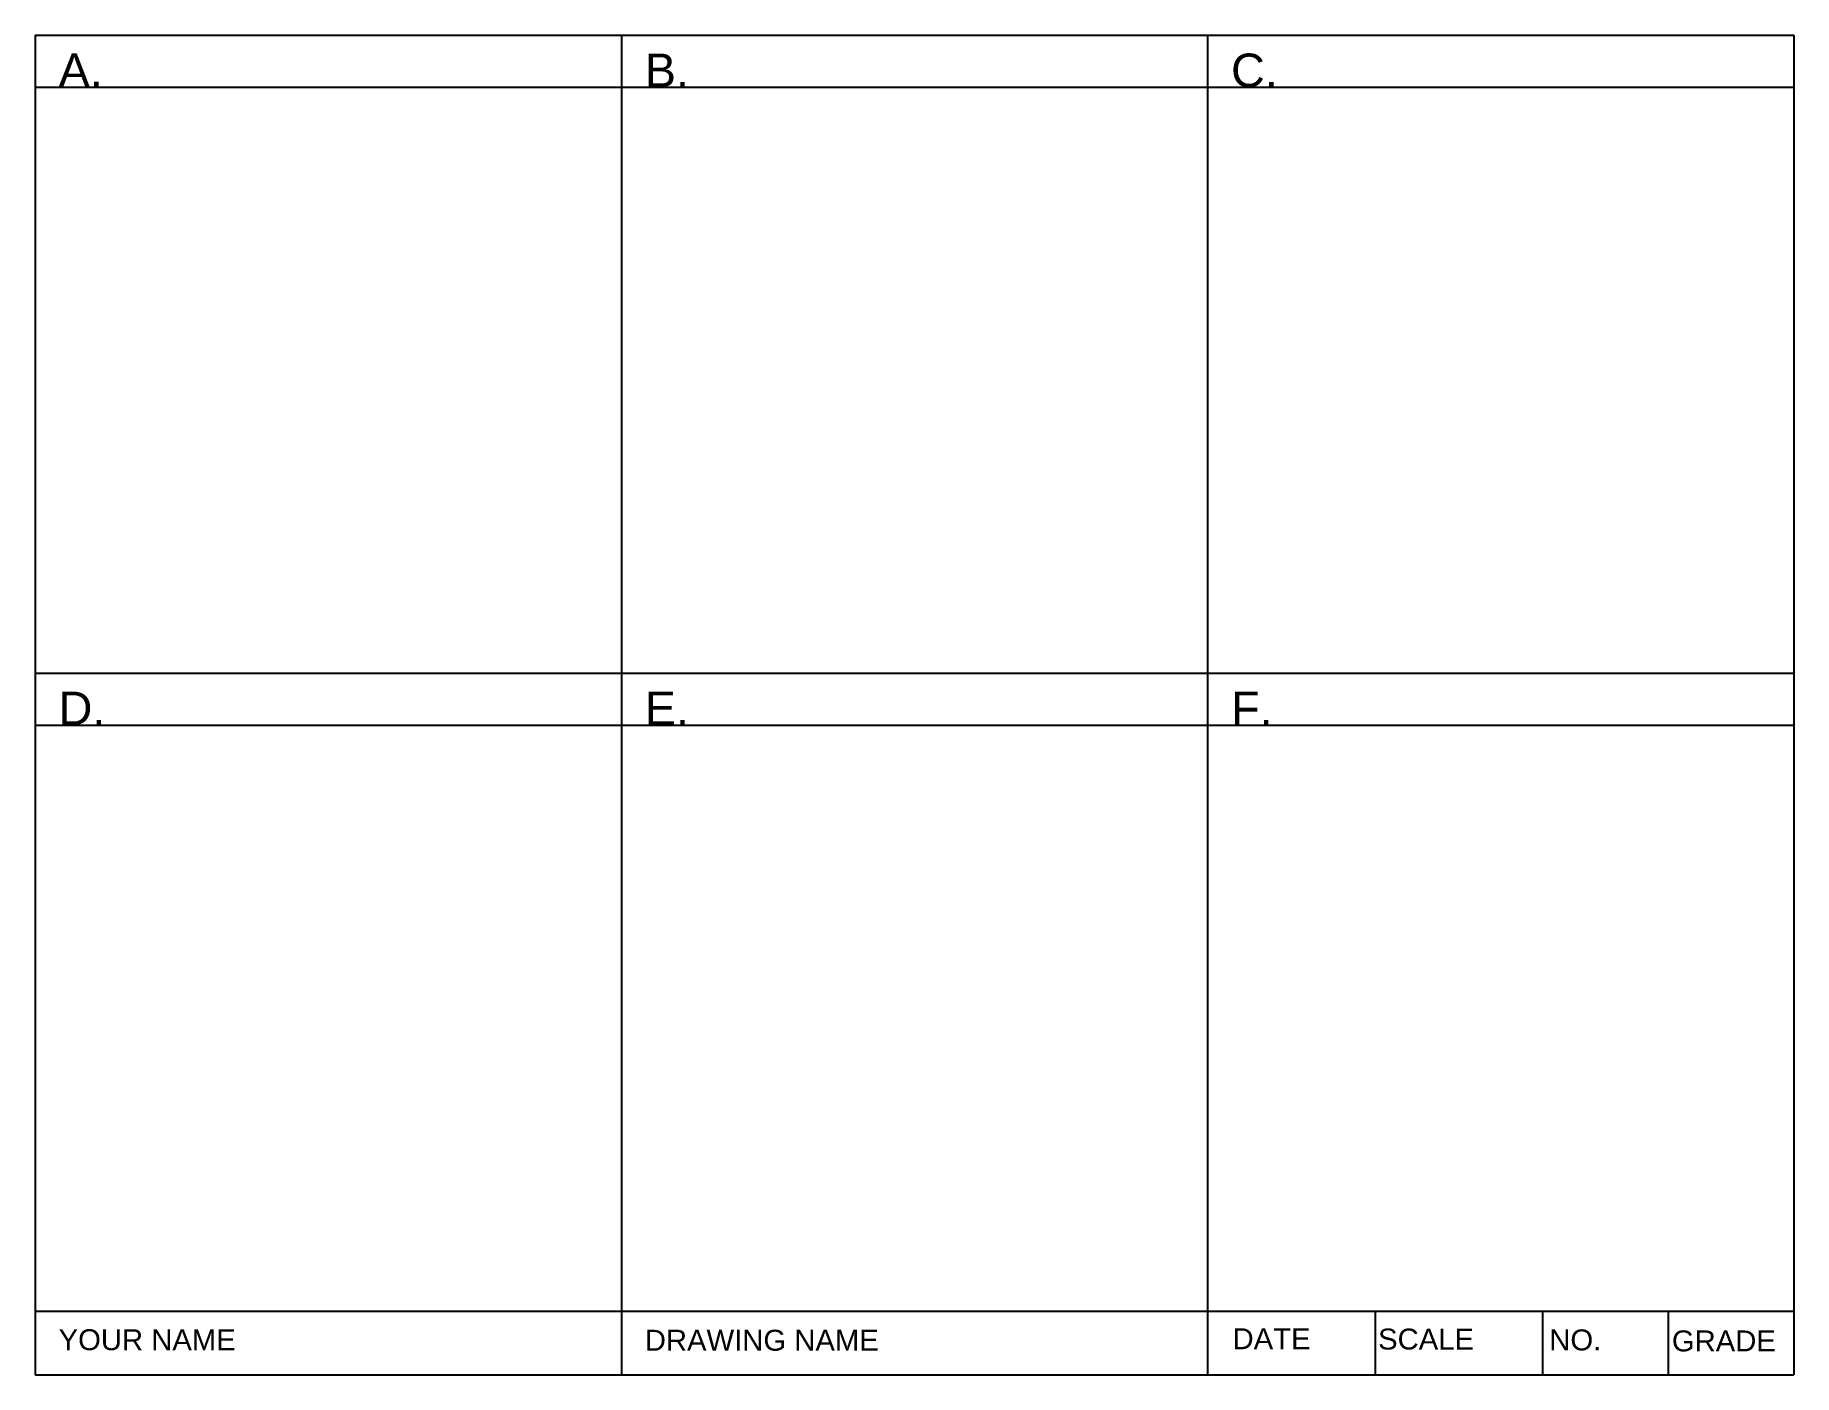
# Model space of a CAD drawing. Header units: inches. Extents: x 4.2 to 14.7, y 2.9 to 10.9.
import ezdxf

# ---------------------------------------------------------------- set-up
doc = ezdxf.new("R2010")
doc.units = ezdxf.units.IN
doc.header["$MEASUREMENT"] = 0
doc.styles.add('textstyle11', font='')
doc.styles.add('textstyle12', font='')
doc.styles.add('textstyle13', font='')
doc.styles.add('textstyle14', font='')
doc.styles.add('textstyle15', font='')
doc.styles.add('textstyle16', font='')
doc.styles.add('textstyle17', font='')
doc.styles.add('textstyle18', font='')
doc.styles.add('textstyle19', font='')
doc.styles.add('textstyle20', font='')
doc.styles.add('textstyle21', font='')
doc.styles.add('textstyle22', font='')
doc.styles.get('textstyle11').set_extended_font_data('Arial')
doc.styles.get('textstyle12').set_extended_font_data('Arial')
doc.styles.get('textstyle13').set_extended_font_data('Arial')
doc.styles.get('textstyle14').set_extended_font_data('Arial')
doc.styles.get('textstyle15').set_extended_font_data('Arial')
doc.styles.get('textstyle16').set_extended_font_data('Arial')
doc.styles.get('textstyle17').set_extended_font_data('Arial')
doc.styles.get('textstyle18').set_extended_font_data('Arial')
doc.styles.get('textstyle19').set_extended_font_data('Arial')
doc.styles.get('textstyle20').set_extended_font_data('Arial')
doc.styles.get('textstyle21').set_extended_font_data('Arial')
doc.styles.get('textstyle22').set_extended_font_data('Arial')

msp = doc.modelspace()

# ---------------------------------------------------------------- linework, layer by layer
for p, q in [((4.2, 10.891), (4.2, 2.891)), ((4.2, 10.891), (14.7, 10.891)), ((7.7, 10.891), (7.7, 2.891)), ((11.2, 10.891), (11.2, 2.891)), ((14.7, 10.891), (14.7, 2.891)), ((4.2, 10.581), (14.7, 10.581)), ((4.2, 7.081), (14.7, 7.081)), ((4.2, 6.771), (14.7, 6.771)), ((4.2, 3.271), (14.7, 3.271)), ((12.2, 3.271), (12.2, 2.891)), ((13.2, 3.271), (13.2, 2.891)), ((13.95, 3.271), (13.95, 2.891)), ((4.2, 2.891), (14.7, 2.891))]:
    msp.add_line(p, q)

# ---------------------------------------------------------------- texts
at = {"char_height": 0.2, "width": 0.4513, "attachment_point": 1}
for s, insert, style in [('{A.}', (4.34, 10.782), 'textstyle11'), ('{B.}', (7.84, 10.781), 'textstyle12'), ('{C.}', (11.34, 10.781), 'textstyle13'), ('{D.}', (4.34, 6.971), 'textstyle14'), ('{E.}', (7.84, 6.971), 'textstyle15'), ('{F.}', (11.34, 6.971), 'textstyle16')]:
    msp.add_mtext(s, dxfattribs=dict(at, insert=insert, style=style))
at = {"char_height": 0.125, "attachment_point": 1}
for s, insert, style in [('{YOUR NAME}', (4.34, 3.163), 'textstyle17'), ('{DRAWING NAME}', (7.84, 3.16), 'textstyle18'), ('{DATE}', (11.349, 3.169), 'textstyle19'), ('{SCALE}', (12.218, 3.167), 'textstyle20'), ('{NO.}', (13.24, 3.162), 'textstyle21'), ('{GRADE}', (13.972, 3.156), 'textstyle22')]:
    msp.add_mtext(s, dxfattribs=dict(at, insert=insert, style=style))

doc.saveas('drawing.dxf')
